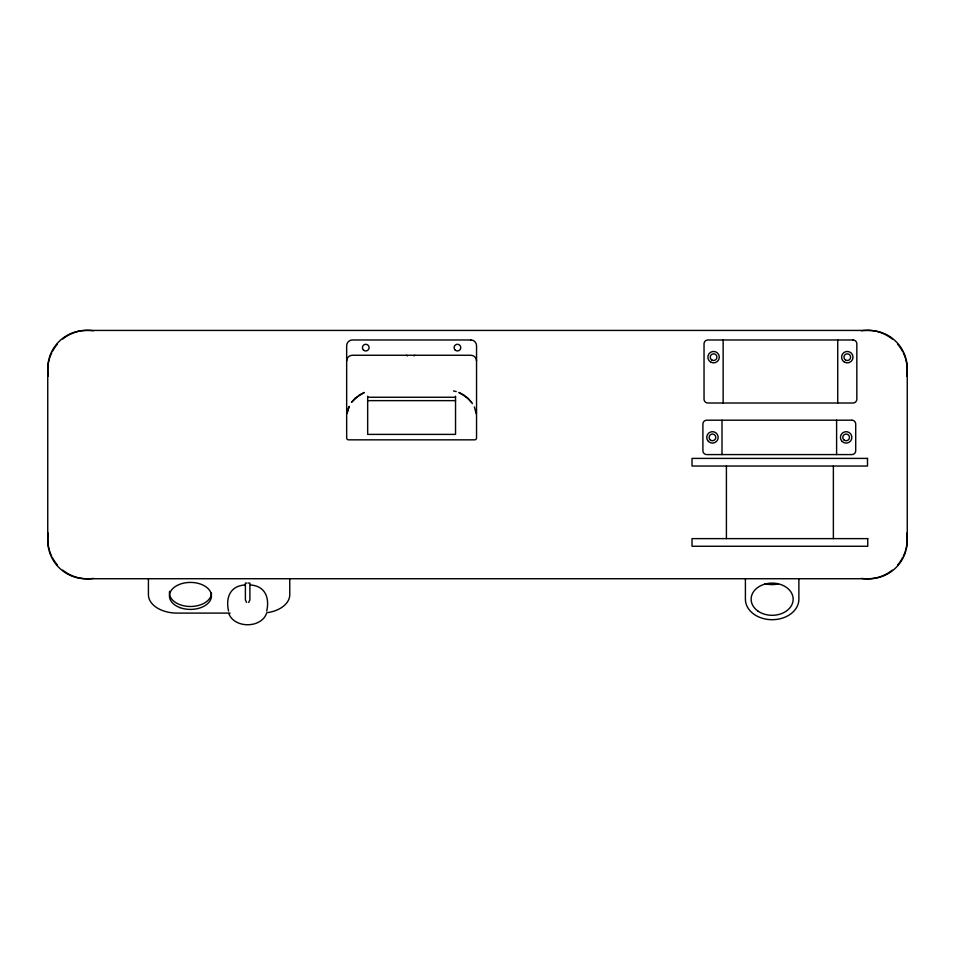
<?xml version="1.0" encoding="UTF-8"?>
<svg xmlns="http://www.w3.org/2000/svg" width="955" height="955" viewBox="0 0 955 955"><rect width="100%" height="100%" fill="white"/><g stroke="black" fill="none" stroke-linecap="round" stroke-linejoin="round"><path stroke-width="1.43" d="M148.419 578.73L148.419 594.69A28.65 18.42 0 0 0 177.069 613.098L230.143 613.098M289.759 578.73L289.759 594.69A28.65 18.42 0 0 1 266.696 612.752M347.023 413.646L349.315 406.376M348.85 406.925L347.214 411.951M266.409 613.767C260.703 628.402 234.572 628.402 228.866 613.767M248.67 602.438L249.9 599.931L249.9 583.087L248.36 583.063M244.778 584.973C230.31 585.964 225.487 597.472 228.543 611.033M367.675 397.256L455.535 397.256M367.675 400.634L455.535 400.634M456.215 391.574L453.482 390.941M250.497 584.973C264.977 585.976 269.788 597.484 266.732 611.033M246.927 583.063L245.399 583.087L245.399 599.931L246.629 602.438M471.722 402.306L463.808 394.928L458.854 392.457L468.153 398.259L472.379 403.667M474.36 406.925L476.223 413.825M837.738 339.98L837.738 403.01M836.604 420.2L836.604 454.58M833.369 466.04L833.369 538.62M798.881 578.73L798.881 599.215A26.74 20.485 0 0 1 772.141 619.7A26.74 20.485 0 0 1 745.401 599.215L745.401 578.73M726.409 466.04L726.409 538.62M723.138 339.98L723.138 403.01M722.004 420.2L722.004 454.58M455.535 396.182L455.535 434.394L367.675 434.394L367.675 396.182M906.808 533.093A39.812 39.812 0 0 1 905.889 549.34M905.483 550.76A39.812 39.812 0 0 1 903.311 556.299M902.642 557.625A39.812 39.812 0 0 1 897.616 565.002M892.257 570.147A39.812 39.812 0 0 1 861.505 578.396M905.889 359.82A39.812 39.812 0 0 1 906.808 376.055M861.505 330.764A39.812 39.812 0 0 1 892.257 339.001M897.616 344.158A39.812 39.812 0 0 1 902.642 351.524M903.311 352.849A39.812 39.812 0 0 1 905.483 358.388M48.192 376.055A39.812 39.812 0 0 1 49.111 359.82M49.517 358.388A39.812 39.812 0 0 1 51.689 352.849M52.358 351.524A39.812 39.812 0 0 1 57.384 344.158M62.744 339.001A39.812 39.812 0 0 1 93.495 330.764M346.665 360.99A5.73 5.73 0 0 1 352.395 355.26L470.815 355.26A5.73 5.73 0 0 1 476.545 360.99M414.876 355.26A5.73 4.047 0 0 1 413.849 355.857M407.57 355.857A5.73 4.047 0 0 1 406.544 355.26M778.17 583.935A21.01 16.092 0 0 1 764.955 583.636M211.449 592.983A21.01 13.501 0 0 1 189.114 606.461A21.01 13.501 0 0 1 169.596 591.3M93.495 578.396A39.812 39.812 0 0 1 62.744 570.147M57.384 565.002A39.812 39.812 0 0 1 52.358 557.625M51.689 556.299A39.812 39.812 0 0 1 49.517 550.76M49.111 549.34A39.812 39.812 0 0 1 48.192 533.093M355.057 398.259L351.488 402.306L359.402 394.928L364.356 392.457L355.057 398.259M869.05 330.43L85.95 330.43A38.2 38.2 0 0 0 47.75 368.63L47.75 540.53A38.2 38.2 0 0 0 85.95 578.73L869.05 578.73A38.2 38.2 0 0 0 907.25 540.53L907.25 368.63A38.2 38.2 0 0 0 869.05 330.43M470.815 339.98L352.395 339.98A5.73 5.73 0 0 0 346.665 345.71L346.665 437.927A1.91 1.91 0 0 0 348.575 439.837L474.635 439.837A1.91 1.91 0 0 0 476.545 437.927L476.545 345.71A5.73 5.73 0 0 0 470.815 339.98M853.018 339.98L707.858 339.98A3.82 3.82 0 0 0 704.038 343.8L704.038 399.19A3.82 3.82 0 0 0 707.858 403.01L853.018 403.01A3.82 3.82 0 0 0 856.838 399.19L856.838 343.8A3.82 3.82 0 0 0 853.018 339.98M851.884 420.2L706.724 420.2A3.82 3.82 0 0 0 702.904 424.02L702.904 450.76A3.82 3.82 0 0 0 706.724 454.58L851.884 454.58A3.82 3.82 0 0 0 855.704 450.76L855.704 424.02A3.82 3.82 0 0 0 851.884 420.2M867.498 458.4L692.029 458.4L692.029 466.04L867.498 466.04L867.498 458.4M867.749 538.62L692.029 538.62L692.029 546.26L867.749 546.26L867.749 538.62M455.081 349.984A3.343 3.343 0 0 0 460.668 348.48A3.343 3.343 0 0 0 456.586 344.385A3.343 3.343 0 0 0 455.081 349.984M363.401 349.984A3.343 3.343 0 0 0 368.988 348.48A3.343 3.343 0 0 0 364.906 344.385A3.343 3.343 0 0 0 363.401 349.984M757.721 610.913A21.01 16.092 0 0 0 792.59 602.927A21.01 16.092 0 0 0 766.113 583.792A21.01 16.092 0 0 0 757.721 610.913M179.934 607.607A21.01 13.501 0 0 0 211.449 595.908A21.01 13.501 0 0 0 179.934 584.221A21.01 13.501 0 0 0 179.934 607.607M842.107 441.437A5.73 5.73 0 0 0 851.693 438.87A5.73 5.73 0 0 0 844.674 431.851A5.73 5.73 0 0 0 842.107 441.437M843.79 439.754A3.343 3.343 0 0 0 849.377 438.25A3.343 3.343 0 0 0 845.294 434.155A3.343 3.343 0 0 0 843.79 439.754M710.09 439.754A3.343 3.343 0 0 0 715.677 438.25A3.343 3.343 0 0 0 711.594 434.155A3.343 3.343 0 0 0 710.09 439.754M708.407 441.437A5.73 5.73 0 0 0 717.993 438.87A5.73 5.73 0 0 0 710.974 431.851A5.73 5.73 0 0 0 708.407 441.437M845.617 360.059A3.343 3.343 0 0 0 850.63 357.17A3.343 3.343 0 0 0 845.617 354.269A3.343 3.343 0 0 0 845.617 360.059M711.917 360.059A3.343 3.343 0 0 0 716.93 357.17A3.343 3.343 0 0 0 711.917 354.269A3.343 3.343 0 0 0 711.917 360.059M710.723 362.124A5.73 5.73 0 0 0 719.318 357.17A5.73 5.73 0 0 0 710.723 352.204A5.73 5.73 0 0 0 710.723 362.124M844.423 362.124A5.73 5.73 0 0 0 853.018 357.17A5.73 5.73 0 0 0 844.423 352.204A5.73 5.73 0 0 0 844.423 362.124"/></g></svg>
